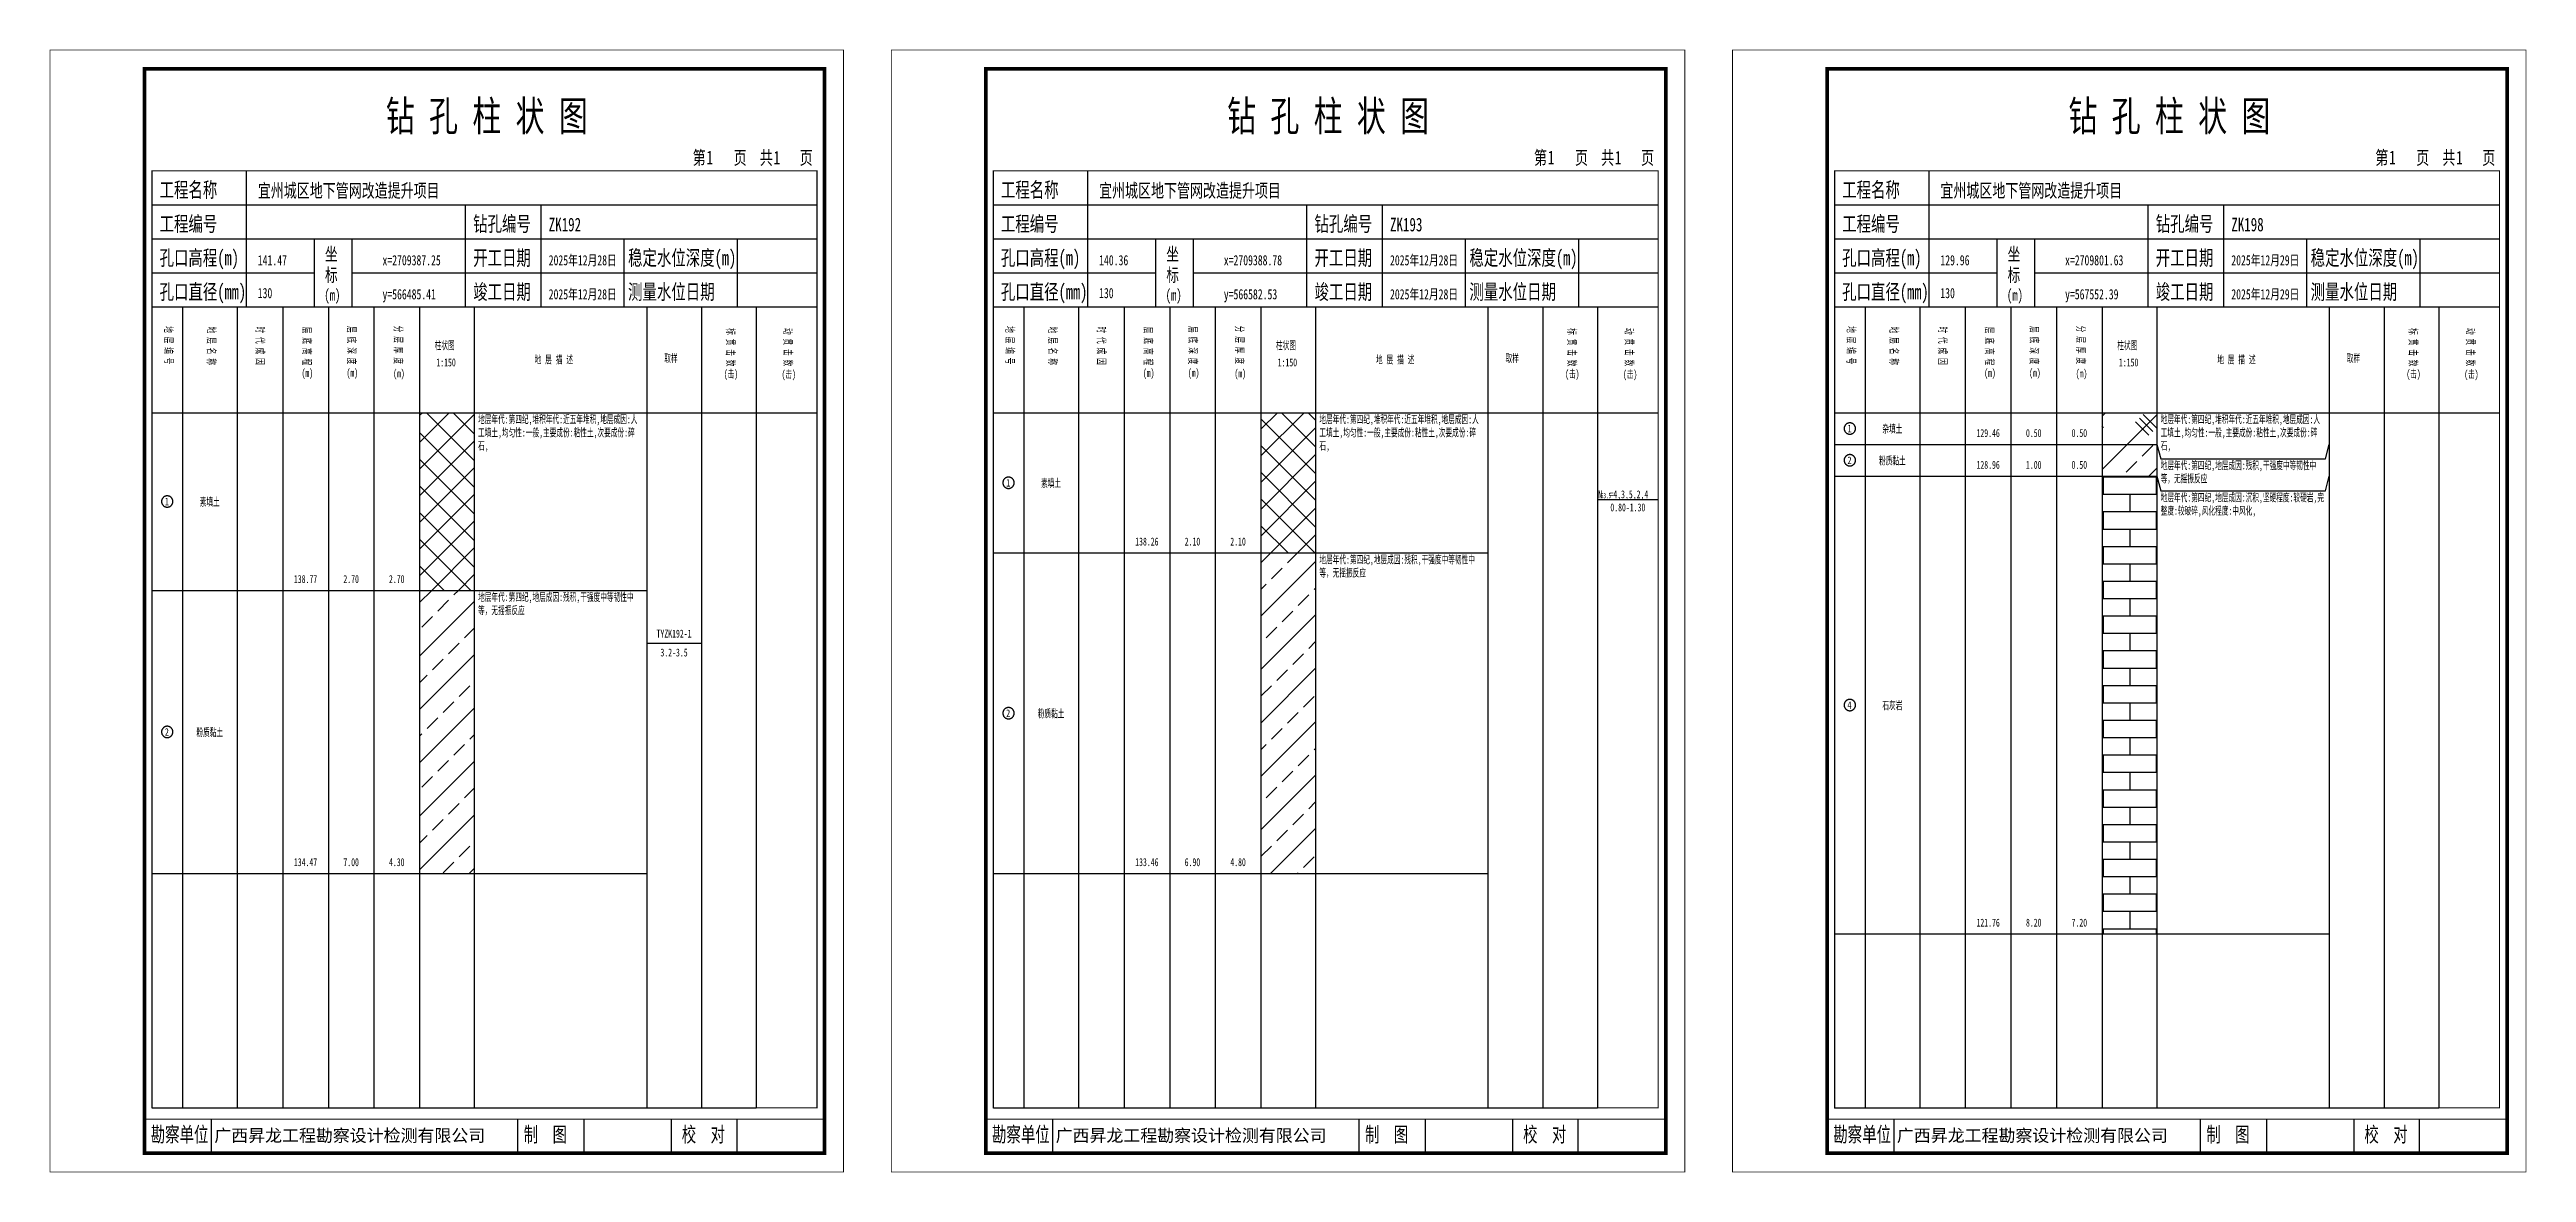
# Model space of a CAD drawing. Header units: millimetres. Extents: x 0 to 2711117, y 0 to 567555.
# Drawn here: x 45873 to 46529, y 0 to 297 of the extents above; entities that cross this region are included whole.
import ezdxf
from ezdxf.enums import TextEntityAlignment as Align

# ---------------------------------------------------------------- set-up
doc = ezdxf.new("R2010")
doc.units = ezdxf.units.MM
doc.layers.add('GICAD_POU_TEXTS', color=7, linetype='Continuous')
doc.layers.add('勘察点图例', color=7, linetype='Continuous')
doc.styles.add('HEAD_FONT', font='simfang.ttf', dxfattribs={"width": 0.6})
doc.styles.add('HEAD_FONT2', font='simfang.ttf', dxfattribs={"width": 0.6})
doc.styles.add('HT', font='simhei.ttf')
doc.styles.add('LZ_FONT', font='simfang.ttf', dxfattribs={"width": 0.7, "height": 8})
doc.styles.add('成果图图块', font='simfang.ttf', dxfattribs={"height": 2.5})
doc.styles.add('成果图表体', font='simfang.ttf', dxfattribs={"width": 0.6, "height": 2.1})
pattern_1 = [(45, (0, 0), (-3.5355339, 3.5355339), []), (135, (0, 0), (-3.5355339, -3.5355339), [])]
pattern_2 = [(45, (0, 0), (-7.0710678, 7.0710678), []), (45, (7.071, 0), (-7.0710678, 7.0710678), [4, -2])]

# ---------------------------------------------------------------- blocks, each defined once
blk = doc.blocks.new('ZK192')
for p, q in [((52, 229), (52, 265)), ((27, 256), (203, 256)), ((110, 229), (110, 256)), ((130, 229), (130, 256)), ((27, 247), (203, 247)), ((70, 229), (70, 247)), ((80, 229), (80, 247)), ((152, 229), (152, 247)), ((182, 229), (182, 247)), ((27, 238), (70, 238)), ((80, 238), (203, 238)), ((27, 229), (35.05, 229)), ((35.05, 229), (35.05, 17)), ((35.05, 229), (49.53, 229)), ((49.53, 229), (49.53, 17)), ((49.53, 229), (61.6, 229)), ((61.6, 229), (61.6, 17)), ((61.6, 229), (73.68, 229)), ((73.68, 229), (73.68, 17)), ((73.68, 229), (85.75, 229)), ((85.75, 229), (85.75, 17)), ((85.75, 229), (97.82, 229)), ((97.82, 229), (97.82, 17)), ((97.82, 229), (112.3, 229)), ((112.3, 229), (112.3, 17)), ((112.3, 229), (157.93, 229)), ((157.93, 229), (157.93, 17)), ((157.93, 229), (172.42, 229)), ((172.42, 229), (172.42, 17)), ((172.42, 229), (186.9, 229)), ((186.9, 229), (186.9, 17)), ((186.9, 229), (203, 229)), ((27, 201), (203, 201)), ((27, 17), (35.05, 17)), ((35.05, 17), (49.53, 17)), ((42.74, 4.95), (42.74, 13.95)), ((42.74, 4.95), (42.74, 13.95)), ((49.53, 17), (61.6, 17)), ((61.6, 17), (73.68, 17)), ((73.68, 17), (85.75, 17)), ((85.75, 17), (97.82, 17)), ((97.82, 17), (112.3, 17)), ((112.3, 17), (157.93, 17)), ((123.83, 4.95), (123.83, 13.95)), ((141.38, 4.95), (141.38, 13.95)), ((157.93, 17), (172.42, 17)), ((164.48, 4.95), (164.48, 13.95)), ((172.42, 17), (186.9, 17)), ((181.84, 4.95), (181.84, 13.95)), ((181.84, 4.95), (181.84, 13.95))]:
    blk.add_line(p, q)
for points, const_width in [([(0, 0), (210, 0), (210, 297), (0, 297)], 0.25), ([(25, 5), (205, 5), (205, 292), (25, 292)], 1), ([(27, 265), (203, 265), (203, 17), (27, 17)], 0.3)]:
    blk.add_lwpolyline(points, close=True, dxfattribs=dict(const_width=const_width))
at = {"const_width": 0.3}
for points in [[(27, 229), (203, 229)], [(25, 14), (205, 14)]]:
    blk.add_lwpolyline(points, dxfattribs=at)
at = {"style": 'LZ_FONT', "width": 0.7}
for s, height, p in [('钻 孔 柱 状 图', 8, (88.9, 275.54)), ('第', 3.6, (170.12, 266.7)), ('1', 3.6, (173.78, 266.75)), ('页', 3.6, (180.96, 266.7)), ('共', 3.6, (187.88, 266.7)), ('1', 3.6, (191.54, 266.7)), ('页', 3.6, (198.44, 266.7)), ('工程名称', 4, (29, 258)), ('宜州城区地下管网改造提升项目', 3.6, (55, 258)), ('工程编号', 4, (29, 249)), ('钻孔编号', 4, (112, 249)), ('ZK192', 3.6, (132, 249)), ('孔口高程(m)', 4, (29, 240)), ('141.47', 2.7, (55, 240)), ('坐', 3.5, (72.79, 241.24)), ('x=2709387.25', 2.7, (88, 240)), ('开工日期', 4, (112, 240)), ('2025年12月28日', 2.7, (132, 240)), ('稳定水位深度(m)', 4, (153, 240)), ('标', 3.5, (72.79, 235.7)), ('孔口直径(mm)', 4, (29, 231)), ('130', 2.7, (54.98, 231.31)), ('(m) ', 3, (72.59, 230.65)), ('y=566485.41', 2.7, (88, 231)), ('竣工日期', 4, (112, 231)), ('2025年12月28日', 2.7, (132, 231)), ('测量水位日期', 4, (153, 231)), ('勘察单位', 4, (26.65, 7.95)), ('制  图', 4, (125.4, 7.95)), ('校  对', 4, (167.22, 7.95))]:
    blk.add_text(s, height=height, dxfattribs=at).set_placement(p)
at = {"style": 'HT'}
blk.add_text('广西昇龙工程勘察设计检测有限公司', height=3.2865, dxfattribs=at).set_placement((43.48, 8.02))
at = {"char_height": 2.1, "width": 22.806, "attachment_point": 1, "rotation": 270, "style": 'HEAD_FONT'}
for s, insert in [('地 层 编 号', (32.46, 223.92)), ('地 层 名 称', (43.79, 223.76)), ('时 代 成 因', (56.67, 223.83)), ('层 底 高 程', (69.07, 223.71)), ('层 底 深 度', (80.9, 223.91)), ('分 层 厚 度', (93.26, 224.01)), ('标 贯 击 数', (181.21, 223.37)), ('动 贯 击 数', (196.38, 223.43))]:
    blk.add_mtext(s, dxfattribs=dict(at, insert=insert))
at = {"char_height": 2.1, "attachment_point": 1}
for s, insert, width, style in [('柱状图', (101.82, 219.87), 7.855, 'HEAD_FONT2'), ('地 层 描 述', (128.29, 216.11), 22.0781, 'HEAD_FONT2'), ('取样', (162.58, 216.44), 7.855, 'HEAD_FONT2'), ('(m)', (66.58, 212.56), 4.7944, 'HEAD_FONT'), ('(m)', (78.47, 212.61), 4.7944, 'HEAD_FONT'), ('(m)', (90.81, 212.43), 4.7944, 'HEAD_FONT'), ('1:150', (102.26, 215.36), 6.9223, 'HEAD_FONT2'), ('(击)', (178.33, 212.31), 7.855, 'HEAD_FONT2'), ('(击)', (193.64, 212.22), 7.855, 'HEAD_FONT2')]:
    blk.add_mtext(s, dxfattribs=dict(at, insert=insert, width=width, style=style))
blk = doc.blocks.new('ZK192_0')
at = {"color": 7}
blk.add_polyline3d([(-1.5, 0.02, 0), (-1.5, -0.06, 0), (-1.49, -0.13, 0), (-1.48, -0.2, 0), (-1.47, -0.28, 0), (-1.46, -0.35, 0), (-1.44, -0.42, 0), (-1.41, -0.49, 0), (-1.39, -0.56, 0), (-1.36, -0.63, 0), (-1.32, -0.69, 0), (-1.29, -0.76, 0), (-1.25, -0.82, 0), (-1.2, -0.88, 0), (-1.16, -0.94, 0), (-1.11, -0.99, 0), (-1.06, -1.04, 0), (-1.01, -1.1, 0), (-0.95, -1.14, 0), (-0.89, -1.19, 0), (-0.83, -1.23, 0), (-0.77, -1.27, 0), (-0.71, -1.31, 0), (-0.64, -1.34, 0), (-0.57, -1.37, 0), (-0.51, -1.4, 0), (-0.44, -1.42, 0), (-0.36, -1.44, 0), (-0.29, -1.46, 0), (-0.22, -1.47, 0), (-0.15, -1.48, 0), (-0.07, -1.48, 0), (0, -1.48, 0), (0.07, -1.48, 0), (0.15, -1.48, 0), (0.22, -1.47, 0), (0.29, -1.46, 0), (0.36, -1.44, 0), (0.44, -1.42, 0), (0.51, -1.4, 0), (0.57, -1.37, 0), (0.64, -1.34, 0), (0.71, -1.31, 0), (0.77, -1.27, 0), (0.83, -1.23, 0), (0.89, -1.19, 0), (0.95, -1.14, 0), (1.01, -1.1, 0), (1.06, -1.04, 0), (1.11, -0.99, 0), (1.16, -0.94, 0), (1.2, -0.88, 0), (1.25, -0.82, 0), (1.29, -0.76, 0), (1.32, -0.69, 0), (1.36, -0.63, 0), (1.39, -0.56, 0), (1.41, -0.49, 0), (1.44, -0.42, 0), (1.46, -0.35, 0), (1.47, -0.28, 0), (1.48, -0.2, 0), (1.49, -0.13, 0), (1.5, -0.06, 0), (1.5, 0.02, 0), (1.5, 0.09, 0), (1.49, 0.16, 0), (1.48, 0.24, 0), (1.47, 0.31, 0), (1.46, 0.38, 0), (1.44, 0.45, 0), (1.41, 0.52, 0), (1.39, 0.59, 0), (1.36, 0.66, 0), (1.32, 0.72, 0), (1.29, 0.79, 0), (1.25, 0.85, 0), (1.2, 0.91, 0), (1.16, 0.97, 0), (1.11, 1.02, 0), (1.06, 1.08, 0), (1.01, 1.13, 0), (0.95, 1.18, 0), (0.89, 1.22, 0), (0.83, 1.26, 0), (0.77, 1.3, 0), (0.71, 1.34, 0), (0.64, 1.37, 0), (0.57, 1.4, 0), (0.51, 1.43, 0), (0.44, 1.45, 0), (0.36, 1.47, 0), (0.29, 1.49, 0), (0.22, 1.5, 0), (0.15, 1.51, 0), (0.07, 1.51, 0), (0, 1.52, 0), (-0.07, 1.51, 0), (-0.15, 1.51, 0), (-0.22, 1.5, 0), (-0.29, 1.49, 0), (-0.36, 1.47, 0), (-0.44, 1.45, 0), (-0.51, 1.43, 0), (-0.57, 1.4, 0), (-0.64, 1.37, 0), (-0.71, 1.34, 0), (-0.77, 1.3, 0), (-0.83, 1.26, 0), (-0.89, 1.22, 0), (-0.95, 1.18, 0), (-1.01, 1.13, 0), (-1.06, 1.08, 0), (-1.11, 1.02, 0), (-1.16, 0.97, 0), (-1.2, 0.91, 0), (-1.25, 0.85, 0), (-1.29, 0.79, 0), (-1.32, 0.72, 0), (-1.36, 0.66, 0), (-1.39, 0.59, 0), (-1.41, 0.52, 0), (-1.44, 0.45, 0), (-1.46, 0.38, 0), (-1.47, 0.31, 0), (-1.48, 0.24, 0), (-1.49, 0.16, 0), (-1.5, 0.09, 0), (-1.5, 0.02, 0)], dxfattribs=at)
at = {"layer": 'GICAD_POU_TEXTS', "color": 7, "style": '成果图图块', "width": 0.7}
blk.add_text('1', height=2, dxfattribs=at).set_placement((-0.09, -0.99), align=Align.CENTER)
blk = doc.blocks.new('ZK192_1')
at = {"color": 7}
blk.add_polyline3d([(-1.5, 0.02, 0), (-1.5, -0.06, 0), (-1.49, -0.13, 0), (-1.48, -0.2, 0), (-1.47, -0.28, 0), (-1.46, -0.35, 0), (-1.44, -0.42, 0), (-1.41, -0.49, 0), (-1.39, -0.56, 0), (-1.36, -0.63, 0), (-1.32, -0.69, 0), (-1.29, -0.76, 0), (-1.25, -0.82, 0), (-1.2, -0.88, 0), (-1.16, -0.94, 0), (-1.11, -0.99, 0), (-1.06, -1.04, 0), (-1.01, -1.1, 0), (-0.95, -1.14, 0), (-0.89, -1.19, 0), (-0.83, -1.23, 0), (-0.77, -1.27, 0), (-0.71, -1.31, 0), (-0.64, -1.34, 0), (-0.57, -1.37, 0), (-0.51, -1.4, 0), (-0.44, -1.42, 0), (-0.36, -1.44, 0), (-0.29, -1.46, 0), (-0.22, -1.47, 0), (-0.15, -1.48, 0), (-0.07, -1.48, 0), (0, -1.48, 0), (0.07, -1.48, 0), (0.15, -1.48, 0), (0.22, -1.47, 0), (0.29, -1.46, 0), (0.36, -1.44, 0), (0.44, -1.42, 0), (0.51, -1.4, 0), (0.57, -1.37, 0), (0.64, -1.34, 0), (0.71, -1.31, 0), (0.77, -1.27, 0), (0.83, -1.23, 0), (0.89, -1.19, 0), (0.95, -1.14, 0), (1.01, -1.1, 0), (1.06, -1.04, 0), (1.11, -0.99, 0), (1.16, -0.94, 0), (1.2, -0.88, 0), (1.25, -0.82, 0), (1.29, -0.76, 0), (1.32, -0.69, 0), (1.36, -0.63, 0), (1.39, -0.56, 0), (1.41, -0.49, 0), (1.44, -0.42, 0), (1.46, -0.35, 0), (1.47, -0.28, 0), (1.48, -0.2, 0), (1.49, -0.13, 0), (1.5, -0.06, 0), (1.5, 0.02, 0), (1.5, 0.09, 0), (1.49, 0.16, 0), (1.48, 0.24, 0), (1.47, 0.31, 0), (1.46, 0.38, 0), (1.44, 0.45, 0), (1.41, 0.52, 0), (1.39, 0.59, 0), (1.36, 0.66, 0), (1.32, 0.72, 0), (1.29, 0.79, 0), (1.25, 0.85, 0), (1.2, 0.91, 0), (1.16, 0.97, 0), (1.11, 1.02, 0), (1.06, 1.08, 0), (1.01, 1.13, 0), (0.95, 1.18, 0), (0.89, 1.22, 0), (0.83, 1.26, 0), (0.77, 1.3, 0), (0.71, 1.34, 0), (0.64, 1.37, 0), (0.57, 1.4, 0), (0.51, 1.43, 0), (0.44, 1.45, 0), (0.36, 1.47, 0), (0.29, 1.49, 0), (0.22, 1.5, 0), (0.15, 1.51, 0), (0.07, 1.51, 0), (0, 1.52, 0), (-0.07, 1.51, 0), (-0.15, 1.51, 0), (-0.22, 1.5, 0), (-0.29, 1.49, 0), (-0.36, 1.47, 0), (-0.44, 1.45, 0), (-0.51, 1.43, 0), (-0.57, 1.4, 0), (-0.64, 1.37, 0), (-0.71, 1.34, 0), (-0.77, 1.3, 0), (-0.83, 1.26, 0), (-0.89, 1.22, 0), (-0.95, 1.18, 0), (-1.01, 1.13, 0), (-1.06, 1.08, 0), (-1.11, 1.02, 0), (-1.16, 0.97, 0), (-1.2, 0.91, 0), (-1.25, 0.85, 0), (-1.29, 0.79, 0), (-1.32, 0.72, 0), (-1.36, 0.66, 0), (-1.39, 0.59, 0), (-1.41, 0.52, 0), (-1.44, 0.45, 0), (-1.46, 0.38, 0), (-1.47, 0.31, 0), (-1.48, 0.24, 0), (-1.49, 0.16, 0), (-1.5, 0.09, 0), (-1.5, 0.02, 0)], dxfattribs=at)
at = {"layer": 'GICAD_POU_TEXTS', "color": 7, "style": '成果图图块', "width": 0.7}
blk.add_text('2', height=2, dxfattribs=at).set_placement((-0.09, -0.99), align=Align.CENTER)
blk = doc.blocks.new('ZK193')
for p, q in [((52, 229), (52, 265)), ((27, 256), (203, 256)), ((110, 229), (110, 256)), ((130, 229), (130, 256)), ((27, 247), (203, 247)), ((70, 229), (70, 247)), ((80, 229), (80, 247)), ((152, 229), (152, 247)), ((182, 229), (182, 247)), ((27, 238), (70, 238)), ((80, 238), (203, 238)), ((27, 229), (35.05, 229)), ((35.05, 229), (35.05, 17)), ((35.05, 229), (49.53, 229)), ((49.53, 229), (49.53, 17)), ((49.53, 229), (61.6, 229)), ((61.6, 229), (61.6, 17)), ((61.6, 229), (73.68, 229)), ((73.68, 229), (73.68, 17)), ((73.68, 229), (85.75, 229)), ((85.75, 229), (85.75, 17)), ((85.75, 229), (97.82, 229)), ((97.82, 229), (97.82, 17)), ((97.82, 229), (112.3, 229)), ((112.3, 229), (112.3, 17)), ((112.3, 229), (157.93, 229)), ((157.93, 229), (157.93, 17)), ((157.93, 229), (172.42, 229)), ((172.42, 229), (172.42, 17)), ((172.42, 229), (186.9, 229)), ((186.9, 229), (186.9, 17)), ((186.9, 229), (203, 229)), ((27, 201), (203, 201)), ((27, 17), (35.05, 17)), ((35.05, 17), (49.53, 17)), ((42.74, 4.95), (42.74, 13.95)), ((42.74, 4.95), (42.74, 13.95)), ((49.53, 17), (61.6, 17)), ((61.6, 17), (73.68, 17)), ((73.68, 17), (85.75, 17)), ((85.75, 17), (97.82, 17)), ((97.82, 17), (112.3, 17)), ((112.3, 17), (157.93, 17)), ((123.83, 4.95), (123.83, 13.95)), ((141.38, 4.95), (141.38, 13.95)), ((157.93, 17), (172.42, 17)), ((164.48, 4.95), (164.48, 13.95)), ((172.42, 17), (186.9, 17)), ((181.84, 4.95), (181.84, 13.95)), ((181.84, 4.95), (181.84, 13.95))]:
    blk.add_line(p, q)
for points, const_width in [([(0, 0), (210, 0), (210, 297), (0, 297)], 0.25), ([(25, 5), (205, 5), (205, 292), (25, 292)], 1), ([(27, 265), (203, 265), (203, 17), (27, 17)], 0.3)]:
    blk.add_lwpolyline(points, close=True, dxfattribs=dict(const_width=const_width))
at = {"const_width": 0.3}
for points in [[(27, 229), (203, 229)], [(25, 14), (205, 14)]]:
    blk.add_lwpolyline(points, dxfattribs=at)
at = {"style": 'LZ_FONT', "width": 0.7}
for s, height, p in [('钻 孔 柱 状 图', 8, (88.9, 275.54)), ('第', 3.6, (170.12, 266.7)), ('1', 3.6, (173.78, 266.75)), ('页', 3.6, (180.96, 266.7)), ('共', 3.6, (187.88, 266.7)), ('1', 3.6, (191.54, 266.7)), ('页', 3.6, (198.44, 266.7)), ('工程名称', 4, (29, 258)), ('宜州城区地下管网改造提升项目', 3.6, (55, 258)), ('工程编号', 4, (29, 249)), ('钻孔编号', 4, (112, 249)), ('ZK193', 3.6, (132, 249)), ('孔口高程(m)', 4, (29, 240)), ('140.36', 2.7, (55, 240)), ('坐', 3.5, (72.79, 241.24)), ('x=2709388.78', 2.7, (88, 240)), ('开工日期', 4, (112, 240)), ('2025年12月28日', 2.7, (132, 240)), ('稳定水位深度(m)', 4, (153, 240)), ('标', 3.5, (72.79, 235.7)), ('孔口直径(mm)', 4, (29, 231)), ('130', 2.7, (54.98, 231.31)), ('(m) ', 3, (72.59, 230.65)), ('y=566582.53', 2.7, (88, 231)), ('竣工日期', 4, (112, 231)), ('2025年12月28日', 2.7, (132, 231)), ('测量水位日期', 4, (153, 231)), ('勘察单位', 4, (26.65, 7.95)), ('制  图', 4, (125.4, 7.95)), ('校  对', 4, (167.22, 7.95))]:
    blk.add_text(s, height=height, dxfattribs=at).set_placement(p)
at = {"style": 'HT'}
blk.add_text('广西昇龙工程勘察设计检测有限公司', height=3.2865, dxfattribs=at).set_placement((43.48, 8.02))
at = {"char_height": 2.1, "width": 22.806, "attachment_point": 1, "rotation": 270, "style": 'HEAD_FONT'}
for s, insert in [('地 层 编 号', (32.46, 223.92)), ('地 层 名 称', (43.79, 223.76)), ('时 代 成 因', (56.67, 223.83)), ('层 底 高 程', (69.07, 223.71)), ('层 底 深 度', (80.9, 223.91)), ('分 层 厚 度', (93.26, 224.01)), ('标 贯 击 数', (181.21, 223.37)), ('动 贯 击 数', (196.38, 223.43))]:
    blk.add_mtext(s, dxfattribs=dict(at, insert=insert))
at = {"char_height": 2.1, "attachment_point": 1}
for s, insert, width, style in [('柱状图', (101.82, 219.87), 7.855, 'HEAD_FONT2'), ('地 层 描 述', (128.29, 216.11), 22.0781, 'HEAD_FONT2'), ('取样', (162.58, 216.44), 7.855, 'HEAD_FONT2'), ('(m)', (66.58, 212.56), 4.7944, 'HEAD_FONT'), ('(m)', (78.47, 212.61), 4.7944, 'HEAD_FONT'), ('(m)', (90.81, 212.43), 4.7944, 'HEAD_FONT'), ('1:150', (102.26, 215.36), 6.9223, 'HEAD_FONT2'), ('(击)', (178.33, 212.31), 7.855, 'HEAD_FONT2'), ('(击)', (193.64, 212.22), 7.855, 'HEAD_FONT2')]:
    blk.add_mtext(s, dxfattribs=dict(at, insert=insert, width=width, style=style))
blk = doc.blocks.new('ZK193_0')
at = {"color": 7}
blk.add_polyline3d([(-1.5, 0.02, 0), (-1.5, -0.06, 0), (-1.49, -0.13, 0), (-1.48, -0.2, 0), (-1.47, -0.28, 0), (-1.46, -0.35, 0), (-1.44, -0.42, 0), (-1.41, -0.49, 0), (-1.39, -0.56, 0), (-1.36, -0.63, 0), (-1.32, -0.69, 0), (-1.29, -0.76, 0), (-1.25, -0.82, 0), (-1.2, -0.88, 0), (-1.16, -0.94, 0), (-1.11, -0.99, 0), (-1.06, -1.04, 0), (-1.01, -1.1, 0), (-0.95, -1.14, 0), (-0.89, -1.19, 0), (-0.83, -1.23, 0), (-0.77, -1.27, 0), (-0.71, -1.31, 0), (-0.64, -1.34, 0), (-0.57, -1.37, 0), (-0.51, -1.4, 0), (-0.44, -1.42, 0), (-0.36, -1.44, 0), (-0.29, -1.46, 0), (-0.22, -1.47, 0), (-0.15, -1.48, 0), (-0.07, -1.48, 0), (0, -1.48, 0), (0.07, -1.48, 0), (0.15, -1.48, 0), (0.22, -1.47, 0), (0.29, -1.46, 0), (0.36, -1.44, 0), (0.44, -1.42, 0), (0.51, -1.4, 0), (0.57, -1.37, 0), (0.64, -1.34, 0), (0.71, -1.31, 0), (0.77, -1.27, 0), (0.83, -1.23, 0), (0.89, -1.19, 0), (0.95, -1.14, 0), (1.01, -1.1, 0), (1.06, -1.04, 0), (1.11, -0.99, 0), (1.16, -0.94, 0), (1.2, -0.88, 0), (1.25, -0.82, 0), (1.29, -0.76, 0), (1.32, -0.69, 0), (1.36, -0.63, 0), (1.39, -0.56, 0), (1.41, -0.49, 0), (1.44, -0.42, 0), (1.46, -0.35, 0), (1.47, -0.28, 0), (1.48, -0.2, 0), (1.49, -0.13, 0), (1.5, -0.06, 0), (1.5, 0.02, 0), (1.5, 0.09, 0), (1.49, 0.16, 0), (1.48, 0.24, 0), (1.47, 0.31, 0), (1.46, 0.38, 0), (1.44, 0.45, 0), (1.41, 0.52, 0), (1.39, 0.59, 0), (1.36, 0.66, 0), (1.32, 0.72, 0), (1.29, 0.79, 0), (1.25, 0.85, 0), (1.2, 0.91, 0), (1.16, 0.97, 0), (1.11, 1.02, 0), (1.06, 1.08, 0), (1.01, 1.13, 0), (0.95, 1.18, 0), (0.89, 1.22, 0), (0.83, 1.26, 0), (0.77, 1.3, 0), (0.71, 1.34, 0), (0.64, 1.37, 0), (0.57, 1.4, 0), (0.51, 1.43, 0), (0.44, 1.45, 0), (0.36, 1.47, 0), (0.29, 1.49, 0), (0.22, 1.5, 0), (0.15, 1.51, 0), (0.07, 1.51, 0), (0, 1.52, 0), (-0.07, 1.51, 0), (-0.15, 1.51, 0), (-0.22, 1.5, 0), (-0.29, 1.49, 0), (-0.36, 1.47, 0), (-0.44, 1.45, 0), (-0.51, 1.43, 0), (-0.57, 1.4, 0), (-0.64, 1.37, 0), (-0.71, 1.34, 0), (-0.77, 1.3, 0), (-0.83, 1.26, 0), (-0.89, 1.22, 0), (-0.95, 1.18, 0), (-1.01, 1.13, 0), (-1.06, 1.08, 0), (-1.11, 1.02, 0), (-1.16, 0.97, 0), (-1.2, 0.91, 0), (-1.25, 0.85, 0), (-1.29, 0.79, 0), (-1.32, 0.72, 0), (-1.36, 0.66, 0), (-1.39, 0.59, 0), (-1.41, 0.52, 0), (-1.44, 0.45, 0), (-1.46, 0.38, 0), (-1.47, 0.31, 0), (-1.48, 0.24, 0), (-1.49, 0.16, 0), (-1.5, 0.09, 0), (-1.5, 0.02, 0)], dxfattribs=at)
at = {"layer": 'GICAD_POU_TEXTS', "color": 7, "style": '成果图图块', "width": 0.7}
blk.add_text('1', height=2, dxfattribs=at).set_placement((-0.09, -0.99), align=Align.CENTER)
blk = doc.blocks.new('ZK193_1')
at = {"color": 7}
blk.add_polyline3d([(-1.5, 0.02, 0), (-1.5, -0.06, 0), (-1.49, -0.13, 0), (-1.48, -0.2, 0), (-1.47, -0.28, 0), (-1.46, -0.35, 0), (-1.44, -0.42, 0), (-1.41, -0.49, 0), (-1.39, -0.56, 0), (-1.36, -0.63, 0), (-1.32, -0.69, 0), (-1.29, -0.76, 0), (-1.25, -0.82, 0), (-1.2, -0.88, 0), (-1.16, -0.94, 0), (-1.11, -0.99, 0), (-1.06, -1.04, 0), (-1.01, -1.1, 0), (-0.95, -1.14, 0), (-0.89, -1.19, 0), (-0.83, -1.23, 0), (-0.77, -1.27, 0), (-0.71, -1.31, 0), (-0.64, -1.34, 0), (-0.57, -1.37, 0), (-0.51, -1.4, 0), (-0.44, -1.42, 0), (-0.36, -1.44, 0), (-0.29, -1.46, 0), (-0.22, -1.47, 0), (-0.15, -1.48, 0), (-0.07, -1.48, 0), (0, -1.48, 0), (0.07, -1.48, 0), (0.15, -1.48, 0), (0.22, -1.47, 0), (0.29, -1.46, 0), (0.36, -1.44, 0), (0.44, -1.42, 0), (0.51, -1.4, 0), (0.57, -1.37, 0), (0.64, -1.34, 0), (0.71, -1.31, 0), (0.77, -1.27, 0), (0.83, -1.23, 0), (0.89, -1.19, 0), (0.95, -1.14, 0), (1.01, -1.1, 0), (1.06, -1.04, 0), (1.11, -0.99, 0), (1.16, -0.94, 0), (1.2, -0.88, 0), (1.25, -0.82, 0), (1.29, -0.76, 0), (1.32, -0.69, 0), (1.36, -0.63, 0), (1.39, -0.56, 0), (1.41, -0.49, 0), (1.44, -0.42, 0), (1.46, -0.35, 0), (1.47, -0.28, 0), (1.48, -0.2, 0), (1.49, -0.13, 0), (1.5, -0.06, 0), (1.5, 0.02, 0), (1.5, 0.09, 0), (1.49, 0.16, 0), (1.48, 0.24, 0), (1.47, 0.31, 0), (1.46, 0.38, 0), (1.44, 0.45, 0), (1.41, 0.52, 0), (1.39, 0.59, 0), (1.36, 0.66, 0), (1.32, 0.72, 0), (1.29, 0.79, 0), (1.25, 0.85, 0), (1.2, 0.91, 0), (1.16, 0.97, 0), (1.11, 1.02, 0), (1.06, 1.08, 0), (1.01, 1.13, 0), (0.95, 1.18, 0), (0.89, 1.22, 0), (0.83, 1.26, 0), (0.77, 1.3, 0), (0.71, 1.34, 0), (0.64, 1.37, 0), (0.57, 1.4, 0), (0.51, 1.43, 0), (0.44, 1.45, 0), (0.36, 1.47, 0), (0.29, 1.49, 0), (0.22, 1.5, 0), (0.15, 1.51, 0), (0.07, 1.51, 0), (0, 1.52, 0), (-0.07, 1.51, 0), (-0.15, 1.51, 0), (-0.22, 1.5, 0), (-0.29, 1.49, 0), (-0.36, 1.47, 0), (-0.44, 1.45, 0), (-0.51, 1.43, 0), (-0.57, 1.4, 0), (-0.64, 1.37, 0), (-0.71, 1.34, 0), (-0.77, 1.3, 0), (-0.83, 1.26, 0), (-0.89, 1.22, 0), (-0.95, 1.18, 0), (-1.01, 1.13, 0), (-1.06, 1.08, 0), (-1.11, 1.02, 0), (-1.16, 0.97, 0), (-1.2, 0.91, 0), (-1.25, 0.85, 0), (-1.29, 0.79, 0), (-1.32, 0.72, 0), (-1.36, 0.66, 0), (-1.39, 0.59, 0), (-1.41, 0.52, 0), (-1.44, 0.45, 0), (-1.46, 0.38, 0), (-1.47, 0.31, 0), (-1.48, 0.24, 0), (-1.49, 0.16, 0), (-1.5, 0.09, 0), (-1.5, 0.02, 0)], dxfattribs=at)
at = {"layer": 'GICAD_POU_TEXTS', "color": 7, "style": '成果图图块', "width": 0.7}
blk.add_text('2', height=2, dxfattribs=at).set_placement((-0.09, -0.99), align=Align.CENTER)
blk = doc.blocks.new('ZK198')
for p, q in [((52, 229), (52, 265)), ((27, 256), (203, 256)), ((110, 229), (110, 256)), ((130, 229), (130, 256)), ((27, 247), (203, 247)), ((70, 229), (70, 247)), ((80, 229), (80, 247)), ((152, 229), (152, 247)), ((182, 229), (182, 247)), ((27, 238), (70, 238)), ((80, 238), (203, 238)), ((27, 229), (35.05, 229)), ((35.05, 229), (35.05, 17)), ((35.05, 229), (49.53, 229)), ((49.53, 229), (49.53, 17)), ((49.53, 229), (61.6, 229)), ((61.6, 229), (61.6, 17)), ((61.6, 229), (73.68, 229)), ((73.68, 229), (73.68, 17)), ((73.68, 229), (85.75, 229)), ((85.75, 229), (85.75, 17)), ((85.75, 229), (97.82, 229)), ((97.82, 229), (97.82, 17)), ((97.82, 229), (112.3, 229)), ((112.3, 229), (112.3, 17)), ((112.3, 229), (157.93, 229)), ((157.93, 229), (157.93, 17)), ((157.93, 229), (172.42, 229)), ((172.42, 229), (172.42, 17)), ((172.42, 229), (186.9, 229)), ((186.9, 229), (186.9, 17)), ((186.9, 229), (203, 229)), ((27, 201), (203, 201)), ((27, 17), (35.05, 17)), ((35.05, 17), (49.53, 17)), ((42.74, 4.95), (42.74, 13.95)), ((42.74, 4.95), (42.74, 13.95)), ((49.53, 17), (61.6, 17)), ((61.6, 17), (73.68, 17)), ((73.68, 17), (85.75, 17)), ((85.75, 17), (97.82, 17)), ((97.82, 17), (112.3, 17)), ((112.3, 17), (157.93, 17)), ((123.83, 4.95), (123.83, 13.95)), ((141.38, 4.95), (141.38, 13.95)), ((157.93, 17), (172.42, 17)), ((164.48, 4.95), (164.48, 13.95)), ((172.42, 17), (186.9, 17)), ((181.84, 4.95), (181.84, 13.95)), ((181.84, 4.95), (181.84, 13.95))]:
    blk.add_line(p, q)
for points, const_width in [([(0, 0), (210, 0), (210, 297), (0, 297)], 0.25), ([(25, 5), (205, 5), (205, 292), (25, 292)], 1), ([(27, 265), (203, 265), (203, 17), (27, 17)], 0.3)]:
    blk.add_lwpolyline(points, close=True, dxfattribs=dict(const_width=const_width))
at = {"const_width": 0.3}
for points in [[(27, 229), (203, 229)], [(25, 14), (205, 14)]]:
    blk.add_lwpolyline(points, dxfattribs=at)
at = {"style": 'LZ_FONT', "width": 0.7}
for s, height, p in [('钻 孔 柱 状 图', 8, (88.9, 275.54)), ('第', 3.6, (170.12, 266.7)), ('1', 3.6, (173.78, 266.75)), ('页', 3.6, (180.96, 266.7)), ('共', 3.6, (187.88, 266.7)), ('1', 3.6, (191.54, 266.7)), ('页', 3.6, (198.44, 266.7)), ('工程名称', 4, (29, 258)), ('宜州城区地下管网改造提升项目', 3.6, (55, 258)), ('工程编号', 4, (29, 249)), ('钻孔编号', 4, (112, 249)), ('ZK198', 3.6, (132, 249)), ('孔口高程(m)', 4, (29, 240)), ('129.96', 2.7, (55, 240)), ('坐', 3.5, (72.79, 241.24)), ('x=2709801.63', 2.7, (88, 240)), ('开工日期', 4, (112, 240)), ('2025年12月29日', 2.7, (132, 240)), ('稳定水位深度(m)', 4, (153, 240)), ('标', 3.5, (72.79, 235.7)), ('孔口直径(mm)', 4, (29, 231)), ('130', 2.7, (54.98, 231.31)), ('(m) ', 3, (72.59, 230.65)), ('y=567552.39', 2.7, (88, 231)), ('竣工日期', 4, (112, 231)), ('2025年12月29日', 2.7, (132, 231)), ('测量水位日期', 4, (153, 231)), ('勘察单位', 4, (26.65, 7.95)), ('制  图', 4, (125.4, 7.95)), ('校  对', 4, (167.22, 7.95))]:
    blk.add_text(s, height=height, dxfattribs=at).set_placement(p)
at = {"style": 'HT'}
blk.add_text('广西昇龙工程勘察设计检测有限公司', height=3.2865, dxfattribs=at).set_placement((43.48, 8.02))
at = {"char_height": 2.1, "width": 22.806, "attachment_point": 1, "rotation": 270, "style": 'HEAD_FONT'}
for s, insert in [('地 层 编 号', (32.46, 223.92)), ('地 层 名 称', (43.79, 223.76)), ('时 代 成 因', (56.67, 223.83)), ('层 底 高 程', (69.07, 223.71)), ('层 底 深 度', (80.9, 223.91)), ('分 层 厚 度', (93.26, 224.01)), ('标 贯 击 数', (181.21, 223.37)), ('动 贯 击 数', (196.38, 223.43))]:
    blk.add_mtext(s, dxfattribs=dict(at, insert=insert))
at = {"char_height": 2.1, "attachment_point": 1}
for s, insert, width, style in [('柱状图', (101.82, 219.87), 7.855, 'HEAD_FONT2'), ('地 层 描 述', (128.29, 216.11), 22.0781, 'HEAD_FONT2'), ('取样', (162.58, 216.44), 7.855, 'HEAD_FONT2'), ('(m)', (66.58, 212.56), 4.7944, 'HEAD_FONT'), ('(m)', (78.47, 212.61), 4.7944, 'HEAD_FONT'), ('(m)', (90.81, 212.43), 4.7944, 'HEAD_FONT'), ('1:150', (102.26, 215.36), 6.9223, 'HEAD_FONT2'), ('(击)', (178.33, 212.31), 7.855, 'HEAD_FONT2'), ('(击)', (193.64, 212.22), 7.855, 'HEAD_FONT2')]:
    blk.add_mtext(s, dxfattribs=dict(at, insert=insert, width=width, style=style))
blk = doc.blocks.new('ZK198_0')
at = {"color": 7}
blk.add_polyline3d([(-1.5, 0.02, 0), (-1.5, -0.06, 0), (-1.49, -0.13, 0), (-1.48, -0.2, 0), (-1.47, -0.28, 0), (-1.46, -0.35, 0), (-1.44, -0.42, 0), (-1.41, -0.49, 0), (-1.39, -0.56, 0), (-1.36, -0.63, 0), (-1.32, -0.69, 0), (-1.29, -0.76, 0), (-1.25, -0.82, 0), (-1.2, -0.88, 0), (-1.16, -0.94, 0), (-1.11, -0.99, 0), (-1.06, -1.04, 0), (-1.01, -1.1, 0), (-0.95, -1.14, 0), (-0.89, -1.19, 0), (-0.83, -1.23, 0), (-0.77, -1.27, 0), (-0.71, -1.31, 0), (-0.64, -1.34, 0), (-0.57, -1.37, 0), (-0.51, -1.4, 0), (-0.44, -1.42, 0), (-0.36, -1.44, 0), (-0.29, -1.46, 0), (-0.22, -1.47, 0), (-0.15, -1.48, 0), (-0.07, -1.48, 0), (0, -1.48, 0), (0.07, -1.48, 0), (0.15, -1.48, 0), (0.22, -1.47, 0), (0.29, -1.46, 0), (0.36, -1.44, 0), (0.44, -1.42, 0), (0.51, -1.4, 0), (0.57, -1.37, 0), (0.64, -1.34, 0), (0.71, -1.31, 0), (0.77, -1.27, 0), (0.83, -1.23, 0), (0.89, -1.19, 0), (0.95, -1.14, 0), (1.01, -1.1, 0), (1.06, -1.04, 0), (1.11, -0.99, 0), (1.16, -0.94, 0), (1.2, -0.88, 0), (1.25, -0.82, 0), (1.29, -0.76, 0), (1.32, -0.69, 0), (1.36, -0.63, 0), (1.39, -0.56, 0), (1.41, -0.49, 0), (1.44, -0.42, 0), (1.46, -0.35, 0), (1.47, -0.28, 0), (1.48, -0.2, 0), (1.49, -0.13, 0), (1.5, -0.06, 0), (1.5, 0.02, 0), (1.5, 0.09, 0), (1.49, 0.16, 0), (1.48, 0.24, 0), (1.47, 0.31, 0), (1.46, 0.38, 0), (1.44, 0.45, 0), (1.41, 0.52, 0), (1.39, 0.59, 0), (1.36, 0.66, 0), (1.32, 0.72, 0), (1.29, 0.79, 0), (1.25, 0.85, 0), (1.2, 0.91, 0), (1.16, 0.97, 0), (1.11, 1.02, 0), (1.06, 1.08, 0), (1.01, 1.13, 0), (0.95, 1.18, 0), (0.89, 1.22, 0), (0.83, 1.26, 0), (0.77, 1.3, 0), (0.71, 1.34, 0), (0.64, 1.37, 0), (0.57, 1.4, 0), (0.51, 1.43, 0), (0.44, 1.45, 0), (0.36, 1.47, 0), (0.29, 1.49, 0), (0.22, 1.5, 0), (0.15, 1.51, 0), (0.07, 1.51, 0), (0, 1.52, 0), (-0.07, 1.51, 0), (-0.15, 1.51, 0), (-0.22, 1.5, 0), (-0.29, 1.49, 0), (-0.36, 1.47, 0), (-0.44, 1.45, 0), (-0.51, 1.43, 0), (-0.57, 1.4, 0), (-0.64, 1.37, 0), (-0.71, 1.34, 0), (-0.77, 1.3, 0), (-0.83, 1.26, 0), (-0.89, 1.22, 0), (-0.95, 1.18, 0), (-1.01, 1.13, 0), (-1.06, 1.08, 0), (-1.11, 1.02, 0), (-1.16, 0.97, 0), (-1.2, 0.91, 0), (-1.25, 0.85, 0), (-1.29, 0.79, 0), (-1.32, 0.72, 0), (-1.36, 0.66, 0), (-1.39, 0.59, 0), (-1.41, 0.52, 0), (-1.44, 0.45, 0), (-1.46, 0.38, 0), (-1.47, 0.31, 0), (-1.48, 0.24, 0), (-1.49, 0.16, 0), (-1.5, 0.09, 0), (-1.5, 0.02, 0)], dxfattribs=at)
at = {"layer": 'GICAD_POU_TEXTS', "color": 7, "style": '成果图图块', "width": 0.7}
blk.add_text('1', height=2, dxfattribs=at).set_placement((-0.09, -0.99), align=Align.CENTER)
blk = doc.blocks.new('ZK198_1')
at = {"color": 7}
blk.add_polyline3d([(-1.5, 0.02, 0), (-1.5, -0.06, 0), (-1.49, -0.13, 0), (-1.48, -0.2, 0), (-1.47, -0.28, 0), (-1.46, -0.35, 0), (-1.44, -0.42, 0), (-1.41, -0.49, 0), (-1.39, -0.56, 0), (-1.36, -0.63, 0), (-1.32, -0.69, 0), (-1.29, -0.76, 0), (-1.25, -0.82, 0), (-1.2, -0.88, 0), (-1.16, -0.94, 0), (-1.11, -0.99, 0), (-1.06, -1.04, 0), (-1.01, -1.1, 0), (-0.95, -1.14, 0), (-0.89, -1.19, 0), (-0.83, -1.23, 0), (-0.77, -1.27, 0), (-0.71, -1.31, 0), (-0.64, -1.34, 0), (-0.57, -1.37, 0), (-0.51, -1.4, 0), (-0.44, -1.42, 0), (-0.36, -1.44, 0), (-0.29, -1.46, 0), (-0.22, -1.47, 0), (-0.15, -1.48, 0), (-0.07, -1.48, 0), (0, -1.48, 0), (0.07, -1.48, 0), (0.15, -1.48, 0), (0.22, -1.47, 0), (0.29, -1.46, 0), (0.36, -1.44, 0), (0.44, -1.42, 0), (0.51, -1.4, 0), (0.57, -1.37, 0), (0.64, -1.34, 0), (0.71, -1.31, 0), (0.77, -1.27, 0), (0.83, -1.23, 0), (0.89, -1.19, 0), (0.95, -1.14, 0), (1.01, -1.1, 0), (1.06, -1.04, 0), (1.11, -0.99, 0), (1.16, -0.94, 0), (1.2, -0.88, 0), (1.25, -0.82, 0), (1.29, -0.76, 0), (1.32, -0.69, 0), (1.36, -0.63, 0), (1.39, -0.56, 0), (1.41, -0.49, 0), (1.44, -0.42, 0), (1.46, -0.35, 0), (1.47, -0.28, 0), (1.48, -0.2, 0), (1.49, -0.13, 0), (1.5, -0.06, 0), (1.5, 0.02, 0), (1.5, 0.09, 0), (1.49, 0.16, 0), (1.48, 0.24, 0), (1.47, 0.31, 0), (1.46, 0.38, 0), (1.44, 0.45, 0), (1.41, 0.52, 0), (1.39, 0.59, 0), (1.36, 0.66, 0), (1.32, 0.72, 0), (1.29, 0.79, 0), (1.25, 0.85, 0), (1.2, 0.91, 0), (1.16, 0.97, 0), (1.11, 1.02, 0), (1.06, 1.08, 0), (1.01, 1.13, 0), (0.95, 1.18, 0), (0.89, 1.22, 0), (0.83, 1.26, 0), (0.77, 1.3, 0), (0.71, 1.34, 0), (0.64, 1.37, 0), (0.57, 1.4, 0), (0.51, 1.43, 0), (0.44, 1.45, 0), (0.36, 1.47, 0), (0.29, 1.49, 0), (0.22, 1.5, 0), (0.15, 1.51, 0), (0.07, 1.51, 0), (0, 1.52, 0), (-0.07, 1.51, 0), (-0.15, 1.51, 0), (-0.22, 1.5, 0), (-0.29, 1.49, 0), (-0.36, 1.47, 0), (-0.44, 1.45, 0), (-0.51, 1.43, 0), (-0.57, 1.4, 0), (-0.64, 1.37, 0), (-0.71, 1.34, 0), (-0.77, 1.3, 0), (-0.83, 1.26, 0), (-0.89, 1.22, 0), (-0.95, 1.18, 0), (-1.01, 1.13, 0), (-1.06, 1.08, 0), (-1.11, 1.02, 0), (-1.16, 0.97, 0), (-1.2, 0.91, 0), (-1.25, 0.85, 0), (-1.29, 0.79, 0), (-1.32, 0.72, 0), (-1.36, 0.66, 0), (-1.39, 0.59, 0), (-1.41, 0.52, 0), (-1.44, 0.45, 0), (-1.46, 0.38, 0), (-1.47, 0.31, 0), (-1.48, 0.24, 0), (-1.49, 0.16, 0), (-1.5, 0.09, 0), (-1.5, 0.02, 0)], dxfattribs=at)
at = {"layer": 'GICAD_POU_TEXTS', "color": 7, "style": '成果图图块', "width": 0.7}
blk.add_text('2', height=2, dxfattribs=at).set_placement((-0.09, -0.99), align=Align.CENTER)
blk = doc.blocks.new('ZK198_2')
at = {"color": 7}
blk.add_polyline3d([(-1.5, 0.02, 0), (-1.5, -0.06, 0), (-1.49, -0.13, 0), (-1.48, -0.2, 0), (-1.47, -0.28, 0), (-1.46, -0.35, 0), (-1.44, -0.42, 0), (-1.41, -0.49, 0), (-1.39, -0.56, 0), (-1.36, -0.63, 0), (-1.32, -0.69, 0), (-1.29, -0.76, 0), (-1.25, -0.82, 0), (-1.2, -0.88, 0), (-1.16, -0.94, 0), (-1.11, -0.99, 0), (-1.06, -1.04, 0), (-1.01, -1.1, 0), (-0.95, -1.14, 0), (-0.89, -1.19, 0), (-0.83, -1.23, 0), (-0.77, -1.27, 0), (-0.71, -1.31, 0), (-0.64, -1.34, 0), (-0.57, -1.37, 0), (-0.51, -1.4, 0), (-0.44, -1.42, 0), (-0.36, -1.44, 0), (-0.29, -1.46, 0), (-0.22, -1.47, 0), (-0.15, -1.48, 0), (-0.07, -1.48, 0), (0, -1.48, 0), (0.07, -1.48, 0), (0.15, -1.48, 0), (0.22, -1.47, 0), (0.29, -1.46, 0), (0.36, -1.44, 0), (0.44, -1.42, 0), (0.51, -1.4, 0), (0.57, -1.37, 0), (0.64, -1.34, 0), (0.71, -1.31, 0), (0.77, -1.27, 0), (0.83, -1.23, 0), (0.89, -1.19, 0), (0.95, -1.14, 0), (1.01, -1.1, 0), (1.06, -1.04, 0), (1.11, -0.99, 0), (1.16, -0.94, 0), (1.2, -0.88, 0), (1.25, -0.82, 0), (1.29, -0.76, 0), (1.32, -0.69, 0), (1.36, -0.63, 0), (1.39, -0.56, 0), (1.41, -0.49, 0), (1.44, -0.42, 0), (1.46, -0.35, 0), (1.47, -0.28, 0), (1.48, -0.2, 0), (1.49, -0.13, 0), (1.5, -0.06, 0), (1.5, 0.02, 0), (1.5, 0.09, 0), (1.49, 0.16, 0), (1.48, 0.24, 0), (1.47, 0.31, 0), (1.46, 0.38, 0), (1.44, 0.45, 0), (1.41, 0.52, 0), (1.39, 0.59, 0), (1.36, 0.66, 0), (1.32, 0.72, 0), (1.29, 0.79, 0), (1.25, 0.85, 0), (1.2, 0.91, 0), (1.16, 0.97, 0), (1.11, 1.02, 0), (1.06, 1.08, 0), (1.01, 1.13, 0), (0.95, 1.18, 0), (0.89, 1.22, 0), (0.83, 1.26, 0), (0.77, 1.3, 0), (0.71, 1.34, 0), (0.64, 1.37, 0), (0.57, 1.4, 0), (0.51, 1.43, 0), (0.44, 1.45, 0), (0.36, 1.47, 0), (0.29, 1.49, 0), (0.22, 1.5, 0), (0.15, 1.51, 0), (0.07, 1.51, 0), (0, 1.52, 0), (-0.07, 1.51, 0), (-0.15, 1.51, 0), (-0.22, 1.5, 0), (-0.29, 1.49, 0), (-0.36, 1.47, 0), (-0.44, 1.45, 0), (-0.51, 1.43, 0), (-0.57, 1.4, 0), (-0.64, 1.37, 0), (-0.71, 1.34, 0), (-0.77, 1.3, 0), (-0.83, 1.26, 0), (-0.89, 1.22, 0), (-0.95, 1.18, 0), (-1.01, 1.13, 0), (-1.06, 1.08, 0), (-1.11, 1.02, 0), (-1.16, 0.97, 0), (-1.2, 0.91, 0), (-1.25, 0.85, 0), (-1.29, 0.79, 0), (-1.32, 0.72, 0), (-1.36, 0.66, 0), (-1.39, 0.59, 0), (-1.41, 0.52, 0), (-1.44, 0.45, 0), (-1.46, 0.38, 0), (-1.47, 0.31, 0), (-1.48, 0.24, 0), (-1.49, 0.16, 0), (-1.5, 0.09, 0), (-1.5, 0.02, 0)], dxfattribs=at)
at = {"layer": 'GICAD_POU_TEXTS', "color": 7, "style": '成果图图块', "width": 0.7}
blk.add_text('4', height=2, dxfattribs=at).set_placement((-0.09, -0.99), align=Align.CENTER)

msp = doc.modelspace()

# ---------------------------------------------------------------- hatches: boundary and pattern name
at = {"layer": '勘察点图例'}
h = msp.add_hatch(dxfattribs=at)
h.set_pattern_fill('GKSTT', color=256, scale=0.5, style=0, pattern_type=2)
h.set_pattern_definition(pattern_1)
h.paths.add_polyline_path([(45971.24, 153.94), (45985.72, 153.94), (45985.72, 201), (45971.24, 201)])
h = msp.add_hatch(dxfattribs=at)
h.set_pattern_fill('GKSTT', color=256, scale=0.5, style=0, pattern_type=2)
h.set_pattern_definition(pattern_1)
h.paths.add_polyline_path([(46193.92, 163.87), (46208.41, 163.87), (46208.41, 201), (46193.92, 201)])
h = msp.add_hatch(dxfattribs=at)
h.set_pattern_fill('GKZTT', color=256, scale=0.5, style=0, pattern_type=2)
h.set_pattern_definition([(45, (0, 0), (-7.0710678, 7.0710678), []), (135, (2.5, -1), (-14.142136, -14.142136), [5, -15]), (135, (1.5, -2), (-14.142136, -14.142136), [5, -15]), (135, (0.5, -3), (-14.142136, -14.142136), [5, -15]), (135, (16.5, -1), (-14.142136, -14.142136), [5, -15]), (135, (15.5, -2), (-14.142136, -14.142136), [5, -15]), (135, (14.5, -3), (-14.142136, -14.142136), [5, -15])])
h.paths.add_polyline_path([(46416.61, 192.59), (46431.1, 192.59), (46431.1, 201), (46416.61, 201)])
h = msp.add_hatch(dxfattribs=at)
h.set_pattern_fill('GKFZNT', color=256, scale=0.5, style=0, pattern_type=2)
h.set_pattern_definition(pattern_2)
h.paths.add_polyline_path([(46416.61, 184.17), (46431.1, 184.17), (46431.1, 192.59), (46416.61, 192.59)])
h = msp.add_hatch(dxfattribs=at)
h.set_pattern_fill('GKSHY', color=256, scale=0.5, style=0, pattern_type=2)
h.set_pattern_definition([(0, (0, 0), (0, 4.6), []), (90, (0, 0), (-7, 4.6), [4.6, -4.6])])
h.paths.add_polyline_path([(46416.61, 63), (46431.1, 63), (46431.1, 184.17), (46416.61, 184.17)])
h = msp.add_hatch(dxfattribs=at)
h.set_pattern_fill('GKFZNT', color=256, scale=0.5, style=0, pattern_type=2)
h.set_pattern_definition(pattern_2)
h.paths.add_polyline_path([(46193.92, 79), (46208.41, 79), (46208.41, 163.87), (46193.92, 163.87)])
h = msp.add_hatch(dxfattribs=at)
h.set_pattern_fill('GKFZNT', color=256, scale=0.5, style=0, pattern_type=2)
h.set_pattern_definition(pattern_2)
h.paths.add_polyline_path([(45971.24, 79), (45985.72, 79), (45985.72, 153.94), (45971.24, 153.94)])

# ---------------------------------------------------------------- linework, layer by layer
for p, q in [((46345.79, 192.59), (46431.1, 192.59)), ((46431.1, 192.59), (46432.1, 188.81)), ((46475.73, 188.81), (46476.73, 192.59)), ((46345.79, 184.17), (46431.1, 184.17)), ((46431.1, 184.17), (46432.1, 180.3)), ((46432.1, 188.81), (46475.73, 188.81)), ((46475.73, 180.3), (46476.73, 184.17)), ((46283.01, 178.01), (46299.11, 178.01)), ((46432.1, 180.3), (46475.73, 180.3)), ((46123.11, 163.87), (46208.41, 163.87)), ((46208.41, 163.87), (46254.04, 163.87)), ((45900.42, 153.94), (45985.72, 153.94)), ((45985.72, 153.94), (46031.35, 153.94)), ((46031.35, 140), (46045.84, 140)), ((45900.42, 79), (45985.72, 79)), ((45985.72, 79), (46031.35, 79)), ((46123.11, 79), (46208.41, 79)), ((46208.41, 79), (46254.04, 79)), ((46345.79, 63), (46431.1, 63)), ((46431.1, 63), (46476.73, 63))]:
    msp.add_line(p, q, dxfattribs=at)

# ---------------------------------------------------------------- block references
for name, p in [('ZK192', (45873.42, 0)), ('ZK193', (46096.11, 0)), ('ZK198', (46318.79, 0)), ('ZK198_0', (46349.82, 196.79)), ('ZK193_0', (46127.13, 182.43)), ('ZK198_1', (46349.82, 188.38)), ('ZK192_0', (45904.44, 177.47)), ('ZK198_2', (46349.82, 123.59)), ('ZK193_1', (46127.13, 121.43)), ('ZK192_1', (45904.44, 116.47))]:
    msp.add_blockref(name, p, dxfattribs=at)

# ---------------------------------------------------------------- texts
at = {"layer": '勘察点图例', "style": '成果图表体', "width": 0.6}
for s, p in [('杂填土', (46361.08, 196.79)), ('129.46', (46386.43, 195.59)), ('0.50', (46398.5, 195.59)), ('0.50', (46410.57, 195.59)), ('素填土', (46138.4, 182.43)), ('粉质黏土', (46361.08, 188.38)), ('128.96', (46386.43, 187.17)), ('1.00', (46398.5, 187.17)), ('0.50', (46410.57, 187.17)), ('素填土', (45915.71, 177.47)), ('0.80-1.30', (46291.06, 175.91)), ('138.26', (46163.75, 166.87)), ('2.10', (46175.82, 166.87)), ('2.10', (46187.89, 166.87)), ('138.77', (45941.06, 156.94)), ('2.70', (45953.13, 156.94)), ('2.70', (45965.2, 156.94)), ('TYZK192-1', (46038.6, 142.5)), ('3.2-3.5', (46038.6, 137.5)), ('石灰岩', (46361.08, 123.59)), ('粉质黏土', (46138.4, 121.43)), ('粉质黏土', (45915.71, 116.47)), ('134.47', (45941.06, 82)), ('7.00', (45953.13, 82)), ('4.30', (45965.2, 82)), ('133.46', (46163.75, 82)), ('6.90', (46175.82, 82)), ('4.80', (46187.89, 82)), ('121.76', (46386.43, 66)), ('8.20', (46398.5, 66)), ('7.20', (46410.57, 66))]:
    msp.add_text(s, height=2.1, dxfattribs=at).set_placement(p, align=Align.MIDDLE)
for s, height, p in [('N', 2.1, (46283.21, 178.34)), ('63.5', 1.4, (46283.91, 178.34)), ('=', 2.1, (46286.21, 178.34))]:
    msp.add_text(s, height=height, dxfattribs=at).set_placement(p)
at = {"layer": '勘察点图例', "char_height": 2.1, "attachment_point": 1, "style": '成果图表体'}
for s, insert, width in [('地层年代:第四纪,堆积年代:近五年堆积,地层成因:人工填土,均匀性:一般,主要成份:粘性土,次要成份:碎石,', (45986.72, 200.3), 43.6296), ('地层年代:第四纪,堆积年代:近五年堆积,地层成因:人工填土,均匀性:一般,主要成份:粘性土,次要成份:碎石,', (46209.41, 200.3), 43.6296), ('地层年代:第四纪,堆积年代:近五年堆积,地层成因:人工填土,均匀性:一般,主要成份:粘性土,次要成份:碎石,', (46432.1, 200.3), 43.6296), ('地层年代:第四纪,地层成因:残积,干强度中等韧性中等，无摇振反应', (46432.1, 188.11), 43.6296), ('4,3,5,2,4', (46287.21, 180.44), 4), ('地层年代:第四纪,地层成因:沉积,坚硬程度:较硬岩,完整度:较破碎,风化程度:中风化,', (46432.1, 179.6), 43.6296), ('地层年代:第四纪,地层成因:残积,干强度中等韧性中等，无摇振反应', (46209.41, 163.17), 43.6296), ('地层年代:第四纪,地层成因:残积,干强度中等韧性中等，无摇振反应', (45986.72, 153.24), 43.6296)]:
    msp.add_mtext(s, dxfattribs=dict(at, insert=insert, width=width))

doc.saveas('drawing.dxf')
